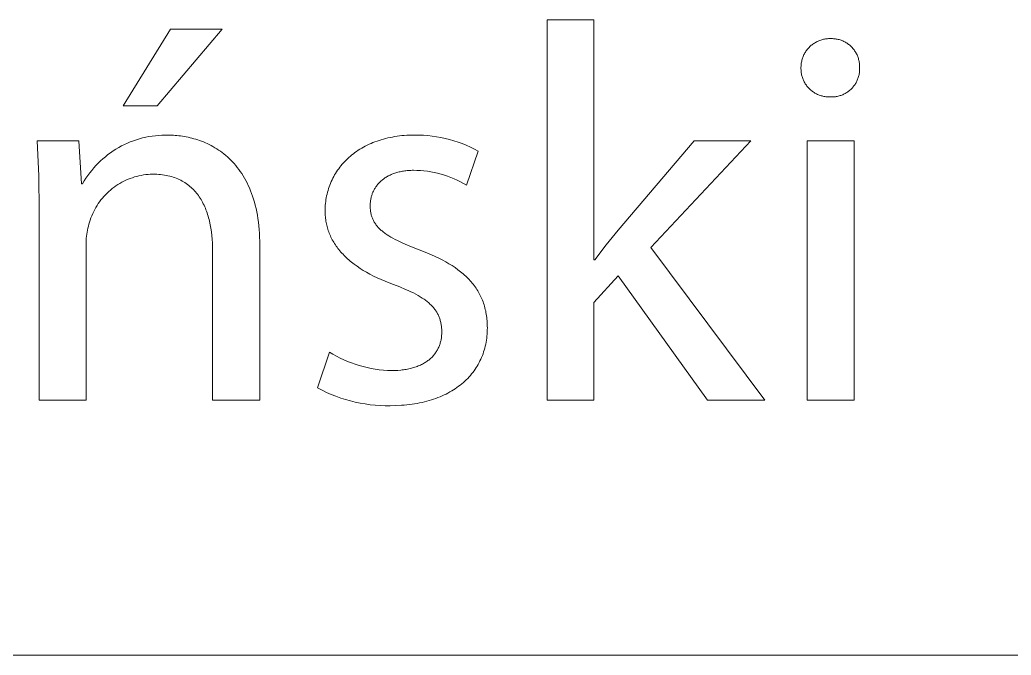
# Model space of a CAD drawing. Header units: millimetres. Extents: x 1348 to 6197, y -150 to 3238.
# Drawn here: x 5512.7 to 5602.6, y -149.9 to -92.3 of the extents above; entities that cross this region are included whole.
import ezdxf

# ---------------------------------------------------------------- set-up
doc = ezdxf.new("R2010")
doc.units = ezdxf.units.MM
doc.header["$MEASUREMENT"] = 0
doc.layers.add('Domyślny', color=7, linetype='Continuous', true_color=0x000000)

msp = doc.modelspace()

# ---------------------------------------------------------------- linework, layer by layer
at = {"layer": 'Domyślny', "color": 18, "lineweight": 15, "true_color": 0x000000}
for p, q in [((5560.51, -126.768), (5560.51, -92.308)), ((5560.51, -92.308), (5564.74, -92.308)), ((5564.74, -92.308), (5564.74, -114.06)), ((5522.063, -100.093), (5526.342, -93.15)), ((5531.041, -93.15), (5525.131, -100.093)), ((5526.342, -93.15), (5531.041, -93.15)), ((5584.742, -94.408), (5584.819, -94.362)), ((5584.819, -94.362), (5584.898, -94.318)), ((5584.898, -94.318), (5584.978, -94.277)), ((5584.978, -94.277), (5585.059, -94.239)), ((5585.059, -94.239), (5585.142, -94.204)), ((5585.142, -94.204), (5585.226, -94.171)), ((5585.226, -94.171), (5585.311, -94.142)), ((5585.311, -94.142), (5585.397, -94.115)), ((5585.397, -94.115), (5585.484, -94.091)), ((5585.484, -94.091), (5585.571, -94.071)), ((5585.571, -94.071), (5585.659, -94.053)), ((5585.659, -94.053), (5585.748, -94.039)), ((5585.748, -94.039), (5585.837, -94.027)), ((5585.837, -94.027), (5585.927, -94.019)), ((5585.927, -94.019), (5586.016, -94.013)), ((5586.016, -94.013), (5586.106, -94.011)), ((5586.106, -94.011), (5586.196, -94.012)), ((5586.196, -94.012), (5586.284, -94.01)), ((5586.284, -94.01), (5586.372, -94.012)), ((5586.372, -94.012), (5586.459, -94.016)), ((5586.459, -94.016), (5586.547, -94.024)), ((5586.547, -94.024), (5586.634, -94.034)), ((5586.634, -94.034), (5586.72, -94.047)), ((5586.72, -94.047), (5586.806, -94.064)), ((5586.806, -94.064), (5586.892, -94.083)), ((5586.892, -94.083), (5586.977, -94.105)), ((5586.977, -94.105), (5587.061, -94.131)), ((5587.061, -94.131), (5587.144, -94.159)), ((5587.144, -94.159), (5587.226, -94.19)), ((5587.226, -94.19), (5587.307, -94.223)), ((5587.307, -94.223), (5587.387, -94.26)), ((5587.387, -94.26), (5587.465, -94.299)), ((5587.465, -94.299), (5587.542, -94.341)), ((5587.542, -94.341), (5587.618, -94.386)), ((5583.873, -95.302), (5583.92, -95.225)), ((5583.92, -95.225), (5583.97, -95.15)), ((5583.97, -95.15), (5584.022, -95.077)), ((5584.022, -95.077), (5584.076, -95.005)), ((5584.076, -95.005), (5584.133, -94.935)), ((5584.133, -94.935), (5584.192, -94.868)), ((5584.192, -94.868), (5584.254, -94.802)), ((5584.254, -94.802), (5584.318, -94.739)), ((5584.318, -94.739), (5584.383, -94.678)), ((5584.383, -94.678), (5584.451, -94.619)), ((5584.451, -94.619), (5584.521, -94.562)), ((5584.521, -94.562), (5584.593, -94.508)), ((5584.593, -94.508), (5584.667, -94.457)), ((5584.667, -94.457), (5584.742, -94.408)), ((5587.618, -94.386), (5587.692, -94.433)), ((5587.692, -94.433), (5587.764, -94.482)), ((5587.764, -94.482), (5587.834, -94.535)), ((5587.834, -94.535), (5587.903, -94.589)), ((5587.903, -94.589), (5587.97, -94.646)), ((5587.97, -94.646), (5588.035, -94.705)), ((5588.035, -94.705), (5588.097, -94.766)), ((5588.097, -94.766), (5588.158, -94.83)), ((5588.158, -94.83), (5588.216, -94.895)), ((5588.216, -94.895), (5588.272, -94.963)), ((5588.272, -94.963), (5588.326, -95.032)), ((5588.326, -95.032), (5588.377, -95.103)), ((5588.377, -95.103), (5588.426, -95.176)), ((5588.426, -95.176), (5588.472, -95.251)), ((5588.472, -95.251), (5588.516, -95.327)), ((5583.545, -96.228), (5583.56, -96.14)), ((5583.56, -96.14), (5583.578, -96.052)), ((5583.578, -96.052), (5583.599, -95.964)), ((5583.599, -95.964), (5583.623, -95.878)), ((5583.623, -95.878), (5583.651, -95.792)), ((5583.651, -95.792), (5583.681, -95.707)), ((5583.681, -95.707), (5583.714, -95.624)), ((5583.714, -95.624), (5583.749, -95.541)), ((5583.749, -95.541), (5583.788, -95.46)), ((5583.788, -95.46), (5583.829, -95.38)), ((5583.829, -95.38), (5583.873, -95.302)), ((5588.516, -95.327), (5588.557, -95.404)), ((5588.557, -95.404), (5588.595, -95.483)), ((5588.595, -95.483), (5588.631, -95.563)), ((5588.631, -95.563), (5588.663, -95.645)), ((5588.663, -95.645), (5588.693, -95.727)), ((5588.693, -95.727), (5588.72, -95.811)), ((5588.72, -95.811), (5588.744, -95.895)), ((5588.744, -95.895), (5588.766, -95.98)), ((5588.766, -95.98), (5588.784, -96.066)), ((5588.784, -96.066), (5588.799, -96.152)), ((5588.799, -96.152), (5588.812, -96.239)), ((5583.515, -96.587), (5583.518, -96.497)), ((5583.516, -96.676), (5583.515, -96.587)), ((5583.515, -96.764), (5583.516, -96.676)), ((5583.517, -96.852), (5583.515, -96.764)), ((5583.523, -96.939), (5583.517, -96.852)), ((5583.518, -96.497), (5583.524, -96.407)), ((5583.531, -97.027), (5583.523, -96.939)), ((5583.524, -96.407), (5583.533, -96.318)), ((5583.542, -97.114), (5583.531, -97.027)), ((5583.533, -96.318), (5583.545, -96.228)), ((5588.817, -97.023), (5588.806, -97.109)), ((5588.812, -96.239), (5588.821, -96.326)), ((5588.824, -96.936), (5588.817, -97.023)), ((5588.821, -96.326), (5588.827, -96.413)), ((5588.828, -96.85), (5588.824, -96.936)), ((5588.827, -96.413), (5588.831, -96.501)), ((5588.831, -96.589), (5588.828, -96.676)), ((5588.828, -96.676), (5588.83, -96.763)), ((5588.83, -96.763), (5588.828, -96.85)), ((5588.831, -96.501), (5588.831, -96.589)), ((5583.556, -97.2), (5583.542, -97.114)), ((5583.574, -97.286), (5583.556, -97.2)), ((5583.594, -97.371), (5583.574, -97.286)), ((5583.617, -97.456), (5583.594, -97.371)), ((5583.643, -97.54), (5583.617, -97.456)), ((5583.672, -97.623), (5583.643, -97.54)), ((5583.704, -97.704), (5583.672, -97.623)), ((5583.738, -97.785), (5583.704, -97.704)), ((5583.775, -97.864), (5583.738, -97.785)), ((5583.815, -97.942), (5583.775, -97.864)), ((5583.858, -98.019), (5583.815, -97.942)), ((5588.545, -97.931), (5588.504, -98.008)), ((5588.584, -97.854), (5588.545, -97.931)), ((5588.619, -97.775), (5588.584, -97.854)), ((5588.653, -97.695), (5588.619, -97.775)), ((5588.683, -97.613), (5588.653, -97.695)), ((5588.711, -97.531), (5588.683, -97.613)), ((5588.736, -97.448), (5588.711, -97.531)), ((5588.758, -97.364), (5588.736, -97.448)), ((5588.777, -97.28), (5588.758, -97.364)), ((5588.793, -97.195), (5588.777, -97.28)), ((5588.806, -97.109), (5588.793, -97.195)), ((5583.903, -98.094), (5583.858, -98.019)), ((5583.951, -98.168), (5583.903, -98.094)), ((5584.001, -98.24), (5583.951, -98.168)), ((5584.054, -98.31), (5584.001, -98.24)), ((5584.109, -98.378), (5584.054, -98.31)), ((5584.166, -98.444), (5584.109, -98.378)), ((5584.226, -98.509), (5584.166, -98.444)), ((5584.288, -98.571), (5584.226, -98.509)), ((5584.352, -98.631), (5584.288, -98.571)), ((5584.418, -98.689), (5584.352, -98.631)), ((5584.486, -98.744), (5584.418, -98.689)), ((5584.555, -98.797), (5584.486, -98.744)), ((5584.627, -98.848), (5584.555, -98.797)), ((5584.7, -98.896), (5584.627, -98.848)), ((5587.754, -98.837), (5587.682, -98.885)), ((5587.824, -98.786), (5587.754, -98.837)), ((5587.892, -98.732), (5587.824, -98.786)), ((5587.959, -98.676), (5587.892, -98.732)), ((5588.023, -98.618), (5587.959, -98.676)), ((5588.085, -98.558), (5588.023, -98.618)), ((5588.146, -98.496), (5588.085, -98.558)), ((5588.204, -98.432), (5588.146, -98.496)), ((5588.26, -98.365), (5588.204, -98.432)), ((5588.313, -98.297), (5588.26, -98.365)), ((5588.365, -98.227), (5588.313, -98.297)), ((5588.414, -98.156), (5588.365, -98.227)), ((5588.46, -98.082), (5588.414, -98.156)), ((5588.504, -98.008), (5588.46, -98.082)), ((5584.775, -98.942), (5584.7, -98.896)), ((5584.851, -98.985), (5584.775, -98.942)), ((5584.929, -99.025), (5584.851, -98.985)), ((5585.008, -99.063), (5584.929, -99.025)), ((5585.089, -99.098), (5585.008, -99.063)), ((5585.17, -99.13), (5585.089, -99.098)), ((5585.253, -99.16), (5585.17, -99.13)), ((5585.337, -99.186), (5585.253, -99.16)), ((5585.421, -99.21), (5585.337, -99.186)), ((5585.506, -99.231), (5585.421, -99.21)), ((5585.592, -99.248), (5585.506, -99.231)), ((5585.678, -99.263), (5585.592, -99.248)), ((5585.765, -99.275), (5585.678, -99.263)), ((5585.853, -99.284), (5585.765, -99.275)), ((5585.94, -99.29), (5585.853, -99.284)), ((5586.028, -99.293), (5585.94, -99.29)), ((5586.115, -99.292), (5586.028, -99.293)), ((5586.202, -99.297), (5586.115, -99.292)), ((5586.289, -99.299), (5586.202, -99.297)), ((5586.375, -99.297), (5586.289, -99.299)), ((5586.462, -99.293), (5586.375, -99.297)), ((5586.548, -99.286), (5586.462, -99.293)), ((5586.635, -99.276), (5586.548, -99.286)), ((5586.72, -99.263), (5586.635, -99.276)), ((5586.805, -99.247), (5586.72, -99.263)), ((5586.89, -99.228), (5586.805, -99.247)), ((5586.974, -99.206), (5586.89, -99.228)), ((5587.057, -99.181), (5586.974, -99.206)), ((5587.139, -99.154), (5587.057, -99.181)), ((5587.221, -99.124), (5587.139, -99.154)), ((5587.301, -99.091), (5587.221, -99.124)), ((5587.38, -99.055), (5587.301, -99.091)), ((5587.457, -99.016), (5587.38, -99.055)), ((5587.534, -98.975), (5587.457, -99.016)), ((5587.609, -98.932), (5587.534, -98.975)), ((5587.682, -98.885), (5587.609, -98.932)), ((5525.131, -100.093), (5522.063, -100.093)), ((5514.414, -106.454), (5514.263, -103.275)), ((5514.263, -103.275), (5518.042, -103.275)), ((5518.042, -103.275), (5518.284, -107.166)), ((5522.708, -103.374), (5522.982, -103.27)), ((5522.982, -103.27), (5523.259, -103.175)), ((5523.259, -103.175), (5523.54, -103.089)), ((5523.54, -103.089), (5523.823, -103.013)), ((5523.823, -103.013), (5524.109, -102.947)), ((5524.109, -102.947), (5524.397, -102.89)), ((5524.397, -102.89), (5524.686, -102.843)), ((5524.686, -102.843), (5524.977, -102.807)), ((5524.977, -102.807), (5525.269, -102.779)), ((5525.269, -102.779), (5525.562, -102.762)), ((5525.562, -102.762), (5525.855, -102.755)), ((5525.855, -102.755), (5526.148, -102.758)), ((5526.148, -102.758), (5526.302, -102.759)), ((5526.302, -102.759), (5526.458, -102.764)), ((5526.458, -102.764), (5526.616, -102.771)), ((5526.616, -102.771), (5526.776, -102.782)), ((5526.776, -102.782), (5526.939, -102.795)), ((5526.939, -102.795), (5527.103, -102.812)), ((5527.103, -102.812), (5527.269, -102.833)), ((5527.269, -102.833), (5527.437, -102.857)), ((5527.437, -102.857), (5527.606, -102.884)), ((5527.606, -102.884), (5527.776, -102.916)), ((5527.776, -102.916), (5527.947, -102.951)), ((5527.947, -102.951), (5528.119, -102.99)), ((5528.119, -102.99), (5528.292, -103.033)), ((5528.292, -103.033), (5528.466, -103.08)), ((5528.466, -103.08), (5528.64, -103.131)), ((5528.64, -103.131), (5528.814, -103.186)), ((5528.814, -103.186), (5528.989, -103.246)), ((5528.989, -103.246), (5529.163, -103.311)), ((5529.163, -103.311), (5529.338, -103.38)), ((5544.708, -103.435), (5544.89, -103.363)), ((5544.89, -103.363), (5545.076, -103.296)), ((5545.076, -103.296), (5545.264, -103.232)), ((5545.264, -103.232), (5545.456, -103.171)), ((5545.456, -103.171), (5545.651, -103.115)), ((5545.651, -103.115), (5545.849, -103.062)), ((5545.849, -103.062), (5546.051, -103.013)), ((5546.051, -103.013), (5546.256, -102.969)), ((5546.256, -102.969), (5546.464, -102.928)), ((5546.464, -102.928), (5546.675, -102.891)), ((5546.675, -102.891), (5546.889, -102.858)), ((5546.889, -102.858), (5547.107, -102.83)), ((5547.107, -102.83), (5547.327, -102.806)), ((5547.327, -102.806), (5547.55, -102.786)), ((5547.55, -102.786), (5547.777, -102.77)), ((5547.777, -102.77), (5548.006, -102.759)), ((5548.006, -102.759), (5548.239, -102.752)), ((5548.239, -102.752), (5548.474, -102.75)), ((5548.474, -102.75), (5548.876, -102.753)), ((5548.876, -102.753), (5549.277, -102.77)), ((5549.277, -102.77), (5549.678, -102.801)), ((5549.678, -102.801), (5550.077, -102.845)), ((5550.077, -102.845), (5550.475, -102.903)), ((5550.475, -102.903), (5550.87, -102.974)), ((5550.87, -102.974), (5551.263, -103.059)), ((5551.263, -103.059), (5551.652, -103.157)), ((5551.652, -103.157), (5552.038, -103.268)), ((5552.038, -103.268), (5552.421, -103.392)), ((5566.936, -111.379), (5573.816, -103.273)), ((5578.967, -103.273), (5569.892, -112.946)), ((5573.816, -103.273), (5578.967, -103.273)), ((5584.065, -103.281), (5588.344, -103.281)), ((5584.065, -126.776), (5584.065, -103.281)), ((5588.344, -103.281), (5588.344, -126.776)), ((5520.91, -104.354), (5521.152, -104.189)), ((5521.152, -104.189), (5521.399, -104.031)), ((5521.399, -104.031), (5521.652, -103.882)), ((5521.652, -103.882), (5521.909, -103.742)), ((5521.909, -103.742), (5522.171, -103.61)), ((5522.171, -103.61), (5522.438, -103.487)), ((5522.438, -103.487), (5522.708, -103.374)), ((5529.338, -103.38), (5529.512, -103.453)), ((5529.512, -103.453), (5529.685, -103.531)), ((5529.685, -103.531), (5529.858, -103.615)), ((5529.858, -103.615), (5530.03, -103.703)), ((5530.03, -103.703), (5530.201, -103.796)), ((5530.201, -103.796), (5530.371, -103.894)), ((5530.371, -103.894), (5530.539, -103.998)), ((5530.539, -103.998), (5530.706, -104.106)), ((5530.706, -104.106), (5530.872, -104.221)), ((5530.872, -104.221), (5531.036, -104.341)), ((5543.078, -104.334), (5543.225, -104.229)), ((5543.225, -104.229), (5543.376, -104.128)), ((5543.376, -104.128), (5543.531, -104.03)), ((5543.531, -104.03), (5543.688, -103.935)), ((5543.688, -103.935), (5543.85, -103.843)), ((5543.85, -103.843), (5544.015, -103.755)), ((5544.015, -103.755), (5544.183, -103.67)), ((5544.183, -103.67), (5544.355, -103.588)), ((5544.355, -103.588), (5544.53, -103.51)), ((5544.53, -103.51), (5544.708, -103.435)), ((5552.421, -103.392), (5552.798, -103.529)), ((5552.798, -103.529), (5553.171, -103.679)), ((5553.171, -103.679), (5553.538, -103.841)), ((5554.255, -104.203), (5553.19, -107.303)), ((5553.538, -103.841), (5553.9, -104.016)), ((5553.9, -104.016), (5554.255, -104.203)), ((5519.792, -105.301), (5520.003, -105.097)), ((5520.003, -105.097), (5520.22, -104.9)), ((5520.22, -104.9), (5520.444, -104.71)), ((5520.444, -104.71), (5520.674, -104.528)), ((5520.674, -104.528), (5520.91, -104.354)), ((5531.036, -104.341), (5531.198, -104.466)), ((5531.198, -104.466), (5531.358, -104.597)), ((5531.358, -104.597), (5531.515, -104.734)), ((5531.515, -104.734), (5531.671, -104.877)), ((5531.671, -104.877), (5531.823, -105.026)), ((5531.823, -105.026), (5531.973, -105.18)), ((5542.033, -105.271), (5542.15, -105.145)), ((5542.15, -105.145), (5542.272, -105.02)), ((5542.272, -105.02), (5542.397, -104.899)), ((5542.397, -104.899), (5542.526, -104.78)), ((5542.526, -104.78), (5542.659, -104.664)), ((5542.659, -104.664), (5542.795, -104.551)), ((5542.795, -104.551), (5542.935, -104.441)), ((5542.935, -104.441), (5543.078, -104.334)), ((5519.023, -106.186), (5519.204, -105.955)), ((5519.204, -105.955), (5519.393, -105.73)), ((5519.393, -105.73), (5519.589, -105.512)), ((5519.589, -105.512), (5519.792, -105.301)), ((5531.973, -105.18), (5532.121, -105.342)), ((5532.121, -105.342), (5532.265, -105.509)), ((5532.265, -105.509), (5532.406, -105.683)), ((5532.406, -105.683), (5532.544, -105.863)), ((5532.544, -105.863), (5532.678, -106.05)), ((5532.678, -106.05), (5532.809, -106.243)), ((5541.407, -106.083), (5541.502, -105.942)), ((5541.502, -105.942), (5541.6, -105.803)), ((5541.6, -105.803), (5541.703, -105.666)), ((5541.703, -105.666), (5541.809, -105.532)), ((5541.809, -105.532), (5541.919, -105.4)), ((5541.919, -105.4), (5542.033, -105.271)), ((5547.274, -106.049), (5547.173, -106.07)), ((5547.377, -106.03), (5547.274, -106.049)), ((5547.481, -106.013), (5547.377, -106.03)), ((5547.587, -105.998), (5547.481, -106.013)), ((5547.695, -105.984), (5547.587, -105.998)), ((5547.804, -105.973), (5547.695, -105.984)), ((5547.916, -105.964), (5547.804, -105.973)), ((5548.029, -105.956), (5547.916, -105.964)), ((5548.143, -105.951), (5548.029, -105.956)), ((5548.26, -105.948), (5548.143, -105.951)), ((5548.378, -105.947), (5548.26, -105.948)), ((5548.694, -105.952), (5548.378, -105.947)), ((5549.01, -105.968), (5548.694, -105.952)), ((5549.325, -105.995), (5549.01, -105.968)), ((5549.639, -106.033), (5549.325, -105.995)), ((5549.952, -106.082), (5549.639, -106.033)), ((5514.457, -109.637), (5514.414, -106.454)), ((5518.381, -107.166), (5518.529, -106.913)), ((5518.529, -106.913), (5518.686, -106.665)), ((5518.686, -106.665), (5518.85, -106.422)), ((5518.85, -106.422), (5519.023, -106.186)), ((5522.123, -106.933), (5521.939, -107.029)), ((5522.311, -106.843), (5522.123, -106.933)), ((5522.502, -106.76), (5522.311, -106.843)), ((5522.695, -106.684), (5522.502, -106.76)), ((5522.891, -106.614), (5522.695, -106.684)), ((5523.089, -106.55), (5522.891, -106.614)), ((5523.289, -106.494), (5523.089, -106.55)), ((5523.491, -106.444), (5523.289, -106.494)), ((5523.694, -106.402), (5523.491, -106.444)), ((5523.899, -106.366), (5523.694, -106.402)), ((5524.105, -106.337), (5523.899, -106.366)), ((5524.312, -106.316), (5524.105, -106.337)), ((5524.519, -106.302), (5524.312, -106.316)), ((5524.727, -106.294), (5524.519, -106.302)), ((5524.914, -106.297), (5524.727, -106.294)), ((5525.098, -106.303), (5524.914, -106.297)), ((5525.278, -106.315), (5525.098, -106.303)), ((5525.454, -106.331), (5525.278, -106.315)), ((5525.626, -106.351), (5525.454, -106.331)), ((5525.794, -106.376), (5525.626, -106.351)), ((5525.959, -106.404), (5525.794, -106.376)), ((5526.12, -106.438), (5525.959, -106.404)), ((5526.278, -106.475), (5526.12, -106.438)), ((5526.431, -106.516), (5526.278, -106.475)), ((5526.582, -106.562), (5526.431, -106.516)), ((5526.728, -106.611), (5526.582, -106.562)), ((5526.872, -106.665), (5526.728, -106.611)), ((5527.011, -106.722), (5526.872, -106.665)), ((5527.148, -106.783), (5527.011, -106.722)), ((5527.281, -106.848), (5527.148, -106.783)), ((5527.41, -106.916), (5527.281, -106.848)), ((5527.536, -106.989), (5527.41, -106.916)), ((5532.809, -106.243), (5532.935, -106.443)), ((5532.935, -106.443), (5533.058, -106.65)), ((5533.058, -106.65), (5533.177, -106.865)), ((5533.177, -106.865), (5533.291, -107.086)), ((5540.924, -106.973), (5540.994, -106.82)), ((5540.994, -106.82), (5541.069, -106.668)), ((5541.069, -106.668), (5541.148, -106.519)), ((5541.148, -106.519), (5541.23, -106.371)), ((5541.23, -106.371), (5541.317, -106.226)), ((5541.317, -106.226), (5541.407, -106.083)), ((5545.404, -106.949), (5545.344, -107.006)), ((5545.465, -106.894), (5545.404, -106.949)), ((5545.528, -106.84), (5545.465, -106.894)), ((5545.593, -106.787), (5545.528, -106.84)), ((5545.66, -106.736), (5545.593, -106.787)), ((5545.729, -106.686), (5545.66, -106.736)), ((5545.799, -106.637), (5545.729, -106.686)), ((5545.872, -106.59), (5545.799, -106.637)), ((5545.946, -106.544), (5545.872, -106.59)), ((5546.022, -106.5), (5545.946, -106.544)), ((5546.1, -106.457), (5546.022, -106.5)), ((5546.179, -106.416), (5546.1, -106.457)), ((5546.261, -106.376), (5546.179, -106.416)), ((5546.344, -106.338), (5546.261, -106.376)), ((5546.429, -106.301), (5546.344, -106.338)), ((5546.516, -106.266), (5546.429, -106.301)), ((5546.605, -106.233), (5546.516, -106.266)), ((5546.695, -106.202), (5546.605, -106.233)), ((5546.787, -106.172), (5546.695, -106.202)), ((5546.881, -106.144), (5546.787, -106.172)), ((5546.977, -106.117), (5546.881, -106.144)), ((5547.074, -106.093), (5546.977, -106.117)), ((5547.173, -106.07), (5547.074, -106.093)), ((5550.263, -106.141), (5549.952, -106.082)), ((5550.572, -106.211), (5550.263, -106.141)), ((5550.878, -106.292), (5550.572, -106.211)), ((5551.181, -106.383), (5550.878, -106.292)), ((5551.48, -106.484), (5551.181, -106.383)), ((5551.776, -106.596), (5551.48, -106.484)), ((5552.069, -106.718), (5551.776, -106.596)), ((5552.356, -106.85), (5552.069, -106.718)), ((5552.639, -106.991), (5552.356, -106.85)), ((5518.284, -107.166), (5518.381, -107.166)), ((5520.911, -107.733), (5520.755, -107.87)), ((5521.072, -107.601), (5520.911, -107.733)), ((5521.238, -107.475), (5521.072, -107.601)), ((5521.407, -107.355), (5521.238, -107.475)), ((5521.581, -107.24), (5521.407, -107.355)), ((5521.758, -107.132), (5521.581, -107.24)), ((5521.939, -107.029), (5521.758, -107.132)), ((5527.659, -107.064), (5527.536, -106.989)), ((5527.778, -107.144), (5527.659, -107.064)), ((5527.894, -107.226), (5527.778, -107.144)), ((5528.007, -107.313), (5527.894, -107.226)), ((5528.117, -107.402), (5528.007, -107.313)), ((5528.223, -107.495), (5528.117, -107.402)), ((5528.326, -107.591), (5528.223, -107.495)), ((5528.426, -107.69), (5528.326, -107.591)), ((5528.523, -107.793), (5528.426, -107.69)), ((5528.617, -107.898), (5528.523, -107.793)), ((5533.291, -107.086), (5533.402, -107.314)), ((5533.402, -107.314), (5533.507, -107.549)), ((5533.507, -107.549), (5533.608, -107.792)), ((5533.608, -107.792), (5533.704, -108.042)), ((5540.588, -107.932), (5540.633, -107.768)), ((5540.633, -107.768), (5540.683, -107.605)), ((5540.683, -107.605), (5540.737, -107.445)), ((5540.737, -107.445), (5540.795, -107.286)), ((5540.795, -107.286), (5540.858, -107.129)), ((5540.858, -107.129), (5540.924, -106.973)), ((5544.743, -107.844), (5544.71, -107.916)), ((5544.778, -107.774), (5544.743, -107.844)), ((5544.814, -107.704), (5544.778, -107.774)), ((5544.853, -107.635), (5544.814, -107.704)), ((5544.894, -107.567), (5544.853, -107.635)), ((5544.936, -107.501), (5544.894, -107.567)), ((5544.98, -107.435), (5544.936, -107.501)), ((5545.027, -107.37), (5544.98, -107.435)), ((5545.075, -107.307), (5545.027, -107.37)), ((5545.125, -107.244), (5545.075, -107.307)), ((5545.177, -107.183), (5545.125, -107.244)), ((5545.231, -107.122), (5545.177, -107.183)), ((5545.286, -107.063), (5545.231, -107.122)), ((5545.344, -107.006), (5545.286, -107.063)), ((5552.917, -107.143), (5552.639, -106.991)), ((5553.19, -107.303), (5552.917, -107.143)), ((5520.049, -108.631), (5519.924, -108.797)), ((5520.179, -108.469), (5520.049, -108.631)), ((5520.316, -108.312), (5520.179, -108.469)), ((5520.457, -108.16), (5520.316, -108.312)), ((5520.604, -108.012), (5520.457, -108.16)), ((5520.755, -107.87), (5520.604, -108.012)), ((5528.708, -108.006), (5528.617, -107.898)), ((5528.796, -108.118), (5528.708, -108.006)), ((5528.88, -108.232), (5528.796, -108.118)), ((5528.962, -108.349), (5528.88, -108.232)), ((5529.041, -108.469), (5528.962, -108.349)), ((5529.117, -108.591), (5529.041, -108.469)), ((5529.19, -108.717), (5529.117, -108.591)), ((5529.26, -108.844), (5529.19, -108.717)), ((5533.704, -108.042), (5533.795, -108.3)), ((5533.795, -108.3), (5533.88, -108.566)), ((5533.88, -108.566), (5533.96, -108.839)), ((5540.424, -108.773), (5540.448, -108.602)), ((5540.448, -108.602), (5540.476, -108.432)), ((5540.476, -108.432), (5540.509, -108.264)), ((5540.509, -108.264), (5540.546, -108.097)), ((5540.546, -108.097), (5540.588, -107.932)), ((5544.479, -108.754), (5544.47, -108.834)), ((5544.49, -108.674), (5544.479, -108.754)), ((5544.503, -108.595), (5544.49, -108.674)), ((5544.518, -108.517), (5544.503, -108.595)), ((5544.535, -108.439), (5544.518, -108.517)), ((5544.554, -108.362), (5544.535, -108.439)), ((5544.575, -108.286), (5544.554, -108.362)), ((5544.598, -108.21), (5544.575, -108.286)), ((5544.623, -108.135), (5544.598, -108.21)), ((5544.65, -108.061), (5544.623, -108.135)), ((5544.679, -107.988), (5544.65, -108.061)), ((5544.71, -107.916), (5544.679, -107.988)), ((5514.457, -126.77), (5514.457, -109.637)), ((5519.482, -109.502), (5519.388, -109.687)), ((5519.584, -109.32), (5519.482, -109.502)), ((5519.691, -109.142), (5519.584, -109.32)), ((5519.804, -108.967), (5519.691, -109.142)), ((5519.924, -108.797), (5519.804, -108.967)), ((5529.327, -108.975), (5529.26, -108.844)), ((5529.391, -109.108), (5529.327, -108.975)), ((5529.453, -109.243), (5529.391, -109.108)), ((5529.512, -109.38), (5529.453, -109.243)), ((5529.568, -109.52), (5529.512, -109.38)), ((5529.621, -109.662), (5529.568, -109.52)), ((5533.96, -108.839), (5534.035, -109.12)), ((5534.035, -109.12), (5534.104, -109.409)), ((5534.104, -109.409), (5534.168, -109.705)), ((5540.368, -109.645), (5540.37, -109.468)), ((5540.37, -109.776), (5540.368, -109.645)), ((5540.37, -109.468), (5540.377, -109.293)), ((5540.377, -109.293), (5540.388, -109.118)), ((5540.388, -109.118), (5540.404, -108.945)), ((5540.404, -108.945), (5540.424, -108.773)), ((5544.455, -109.078), (5544.454, -109.16)), ((5544.454, -109.16), (5544.455, -109.251)), ((5544.458, -108.996), (5544.455, -109.078)), ((5544.455, -109.251), (5544.458, -109.339)), ((5544.463, -108.915), (5544.458, -108.996)), ((5544.458, -109.339), (5544.463, -109.426)), ((5544.47, -108.834), (5544.463, -108.915)), ((5544.463, -109.426), (5544.47, -109.512)), ((5544.47, -109.512), (5544.479, -109.596)), ((5544.479, -109.596), (5544.49, -109.679)), ((5519.073, -110.456), (5519.011, -110.654)), ((5519.142, -110.259), (5519.073, -110.456)), ((5519.217, -110.066), (5519.142, -110.259)), ((5519.299, -109.875), (5519.217, -110.066)), ((5519.388, -109.687), (5519.299, -109.875)), ((5529.672, -109.807), (5529.621, -109.662)), ((5529.72, -109.953), (5529.672, -109.807)), ((5529.765, -110.102), (5529.72, -109.953)), ((5529.808, -110.252), (5529.765, -110.102)), ((5529.849, -110.404), (5529.808, -110.252)), ((5529.886, -110.559), (5529.849, -110.404)), ((5534.168, -109.705), (5534.225, -110.01)), ((5534.225, -110.01), (5534.276, -110.324)), ((5534.276, -110.324), (5534.321, -110.645)), ((5540.374, -109.907), (5540.37, -109.776)), ((5540.381, -110.037), (5540.374, -109.907)), ((5540.392, -110.166), (5540.381, -110.037)), ((5540.405, -110.294), (5540.392, -110.166)), ((5540.421, -110.422), (5540.405, -110.294)), ((5540.44, -110.549), (5540.421, -110.422)), ((5540.462, -110.675), (5540.44, -110.549)), ((5544.49, -109.679), (5544.504, -109.76)), ((5544.504, -109.76), (5544.519, -109.841)), ((5544.519, -109.841), (5544.537, -109.919)), ((5544.537, -109.919), (5544.556, -109.997)), ((5544.556, -109.997), (5544.578, -110.073)), ((5544.578, -110.073), (5544.602, -110.148)), ((5544.602, -110.148), (5544.628, -110.222)), ((5544.628, -110.222), (5544.656, -110.295)), ((5544.656, -110.295), (5544.686, -110.367)), ((5544.686, -110.367), (5544.719, -110.438)), ((5544.719, -110.438), (5544.753, -110.507)), ((5544.753, -110.507), (5544.79, -110.576)), ((5518.817, -111.368), (5518.783, -111.55)), ((5518.857, -111.188), (5518.817, -111.368)), ((5518.902, -111.008), (5518.857, -111.188)), ((5518.954, -110.83), (5518.902, -111.008)), ((5519.011, -110.654), (5518.954, -110.83)), ((5529.955, -110.873), (5529.886, -110.559)), ((5530.013, -111.194), (5529.955, -110.873)), ((5530.061, -111.521), (5530.013, -111.194)), ((5534.321, -110.645), (5534.359, -110.975)), ((5534.359, -110.975), (5534.391, -111.313)), ((5534.391, -111.313), (5534.416, -111.66)), ((5540.487, -110.801), (5540.462, -110.675)), ((5540.516, -110.925), (5540.487, -110.801)), ((5540.547, -111.049), (5540.516, -110.925)), ((5540.581, -111.172), (5540.547, -111.049)), ((5540.618, -111.294), (5540.581, -111.172)), ((5540.658, -111.416), (5540.618, -111.294)), ((5540.701, -111.537), (5540.658, -111.416)), ((5544.79, -110.576), (5544.828, -110.643)), ((5544.828, -110.643), (5544.869, -110.71)), ((5544.869, -110.71), (5544.912, -110.776)), ((5544.912, -110.776), (5544.958, -110.84)), ((5544.958, -110.84), (5545.005, -110.904)), ((5545.005, -110.904), (5545.055, -110.967)), ((5545.055, -110.967), (5545.107, -111.03)), ((5545.107, -111.03), (5545.161, -111.091)), ((5545.161, -111.091), (5545.217, -111.152)), ((5545.217, -111.152), (5545.275, -111.212)), ((5545.275, -111.212), (5545.336, -111.271)), ((5545.336, -111.271), (5545.399, -111.33)), ((5545.399, -111.33), (5545.464, -111.388)), ((5545.464, -111.388), (5545.531, -111.445)), ((5545.531, -111.445), (5545.601, -111.502)), ((5565.863, -112.701), (5566.936, -111.379)), ((5518.707, -112.286), (5518.702, -112.471)), ((5518.717, -112.102), (5518.707, -112.286)), ((5518.733, -111.917), (5518.717, -112.102)), ((5518.755, -111.733), (5518.733, -111.917)), ((5518.783, -111.55), (5518.755, -111.733)), ((5530.101, -111.855), (5530.061, -111.521)), ((5530.131, -112.193), (5530.101, -111.855)), ((5530.152, -112.537), (5530.131, -112.193)), ((5534.416, -111.66), (5534.434, -112.016)), ((5534.434, -112.016), (5534.445, -112.38)), ((5540.747, -111.656), (5540.701, -111.537)), ((5540.796, -111.775), (5540.747, -111.656)), ((5540.848, -111.894), (5540.796, -111.775)), ((5540.903, -112.011), (5540.848, -111.894)), ((5540.961, -112.127), (5540.903, -112.011)), ((5541.022, -112.243), (5540.961, -112.127)), ((5541.086, -112.358), (5541.022, -112.243)), ((5545.601, -111.502), (5545.673, -111.559)), ((5545.673, -111.559), (5545.747, -111.614)), ((5545.747, -111.614), (5545.824, -111.67)), ((5545.824, -111.67), (5545.983, -111.779)), ((5545.983, -111.779), (5546.152, -111.887)), ((5546.152, -111.887), (5546.33, -111.994)), ((5546.33, -111.994), (5546.517, -112.099)), ((5546.517, -112.099), (5546.714, -112.204)), ((5546.714, -112.204), (5546.92, -112.308)), ((5546.92, -112.308), (5547.36, -112.515)), ((5518.702, -112.471), (5518.704, -112.657)), ((5518.704, -112.657), (5518.704, -126.77)), ((5530.165, -112.885), (5530.152, -112.537)), ((5530.169, -113.238), (5530.165, -112.885)), ((5530.169, -126.77), (5530.169, -113.238)), ((5534.445, -112.38), (5534.448, -112.753)), ((5534.448, -112.753), (5534.448, -126.77)), ((5541.153, -112.471), (5541.086, -112.358)), ((5541.223, -112.584), (5541.153, -112.471)), ((5541.296, -112.697), (5541.223, -112.584)), ((5541.373, -112.808), (5541.296, -112.697)), ((5541.452, -112.918), (5541.373, -112.808)), ((5541.534, -113.028), (5541.452, -112.918)), ((5541.62, -113.136), (5541.534, -113.028)), ((5541.708, -113.244), (5541.62, -113.136)), ((5541.8, -113.35), (5541.708, -113.244)), ((5547.36, -112.515), (5547.838, -112.723)), ((5547.838, -112.723), (5548.355, -112.934)), ((5548.355, -112.934), (5548.91, -113.149)), ((5548.91, -113.149), (5549.288, -113.294)), ((5564.837, -114.06), (5565.863, -112.701)), ((5569.892, -112.946), (5580.226, -126.768)), ((5541.894, -113.456), (5541.8, -113.35)), ((5541.992, -113.561), (5541.894, -113.456)), ((5542.093, -113.664), (5541.992, -113.561)), ((5542.196, -113.767), (5542.093, -113.664)), ((5542.303, -113.869), (5542.196, -113.767)), ((5542.413, -113.97), (5542.303, -113.869)), ((5542.526, -114.07), (5542.413, -113.97)), ((5542.643, -114.169), (5542.526, -114.07)), ((5549.288, -113.294), (5549.653, -113.443)), ((5549.653, -113.443), (5550.007, -113.595)), ((5550.007, -113.595), (5550.348, -113.75)), ((5550.348, -113.75), (5550.679, -113.909)), ((5550.679, -113.909), (5550.997, -114.073)), ((5550.997, -114.073), (5551.303, -114.24)), ((5564.74, -114.06), (5564.837, -114.06)), ((5542.762, -114.267), (5542.643, -114.169)), ((5543.01, -114.459), (5542.762, -114.267)), ((5543.27, -114.648), (5543.01, -114.459)), ((5543.543, -114.833), (5543.27, -114.648)), ((5543.829, -115.013), (5543.543, -114.833)), ((5544.127, -115.189), (5543.829, -115.013)), ((5551.303, -114.24), (5551.598, -114.411)), ((5551.598, -114.411), (5551.881, -114.587)), ((5551.881, -114.587), (5552.151, -114.767)), ((5552.151, -114.767), (5552.41, -114.952)), ((5552.41, -114.952), (5552.535, -115.046)), ((5552.535, -115.046), (5552.658, -115.141)), ((5544.438, -115.361), (5544.127, -115.189)), ((5544.761, -115.528), (5544.438, -115.361)), ((5545.097, -115.691), (5544.761, -115.528)), ((5545.446, -115.85), (5545.097, -115.691)), ((5545.807, -116.004), (5545.446, -115.85)), ((5552.658, -115.141), (5552.777, -115.238)), ((5552.777, -115.238), (5552.893, -115.336)), ((5552.893, -115.336), (5553.006, -115.436)), ((5553.006, -115.436), (5553.116, -115.536)), ((5553.116, -115.536), (5553.223, -115.638)), ((5553.223, -115.638), (5553.327, -115.742)), ((5553.327, -115.742), (5553.429, -115.847)), ((5553.429, -115.847), (5553.527, -115.953)), ((5566.936, -115.513), (5564.74, -117.935)), ((5575.043, -126.768), (5566.936, -115.513)), ((5546.182, -116.153), (5545.807, -116.004)), ((5546.569, -116.298), (5546.182, -116.153)), ((5547.14, -116.516), (5546.569, -116.298)), ((5547.666, -116.734), (5547.14, -116.516)), ((5547.912, -116.843), (5547.666, -116.734)), ((5548.148, -116.953), (5547.912, -116.843)), ((5553.527, -115.953), (5553.622, -116.06)), ((5553.622, -116.06), (5553.714, -116.169)), ((5553.714, -116.169), (5553.803, -116.28)), ((5553.803, -116.28), (5553.89, -116.392)), ((5553.89, -116.392), (5553.973, -116.506)), ((5553.973, -116.506), (5554.053, -116.621)), ((5554.053, -116.621), (5554.13, -116.737)), ((5554.13, -116.737), (5554.204, -116.856)), ((5548.373, -117.064), (5548.148, -116.953)), ((5548.588, -117.176), (5548.373, -117.064)), ((5548.792, -117.289), (5548.588, -117.176)), ((5548.986, -117.404), (5548.792, -117.289)), ((5549.17, -117.52), (5548.986, -117.404)), ((5549.344, -117.637), (5549.17, -117.52)), ((5549.428, -117.697), (5549.344, -117.637)), ((5549.509, -117.757), (5549.428, -117.697)), ((5554.204, -116.856), (5554.276, -116.976)), ((5554.276, -116.976), (5554.344, -117.097)), ((5554.344, -117.097), (5554.409, -117.22)), ((5554.409, -117.22), (5554.471, -117.345)), ((5554.471, -117.345), (5554.53, -117.471)), ((5554.53, -117.471), (5554.586, -117.599)), ((5554.586, -117.599), (5554.64, -117.729)), ((5554.64, -117.729), (5554.69, -117.861)), ((5549.587, -117.817), (5549.509, -117.757)), ((5549.663, -117.879), (5549.587, -117.817)), ((5549.737, -117.94), (5549.663, -117.879)), ((5549.808, -118.002), (5549.737, -117.94)), ((5549.877, -118.065), (5549.808, -118.002)), ((5549.944, -118.129), (5549.877, -118.065)), ((5550.008, -118.193), (5549.944, -118.129)), ((5550.07, -118.258), (5550.008, -118.193)), ((5550.13, -118.323), (5550.07, -118.258)), ((5550.187, -118.389), (5550.13, -118.323)), ((5550.243, -118.456), (5550.187, -118.389)), ((5550.296, -118.524), (5550.243, -118.456)), ((5550.346, -118.592), (5550.296, -118.524)), ((5550.395, -118.662), (5550.346, -118.592)), ((5554.69, -117.861), (5554.737, -117.994)), ((5554.737, -117.994), (5554.781, -118.13)), ((5554.781, -118.13), (5554.822, -118.267)), ((5554.822, -118.267), (5554.86, -118.405)), ((5554.86, -118.405), (5554.895, -118.546)), ((5554.895, -118.546), (5554.927, -118.689)), ((5564.74, -117.935), (5564.74, -126.768)), ((5550.441, -118.732), (5550.395, -118.662)), ((5550.486, -118.803), (5550.441, -118.732)), ((5550.528, -118.875), (5550.486, -118.803)), ((5550.568, -118.947), (5550.528, -118.875)), ((5550.605, -119.021), (5550.568, -118.947)), ((5550.641, -119.096), (5550.605, -119.021)), ((5550.675, -119.171), (5550.641, -119.096)), ((5550.706, -119.248), (5550.675, -119.171)), ((5550.736, -119.325), (5550.706, -119.248)), ((5550.763, -119.404), (5550.736, -119.325)), ((5550.789, -119.484), (5550.763, -119.404)), ((5550.812, -119.564), (5550.789, -119.484)), ((5554.927, -118.689), (5554.956, -118.833)), ((5554.956, -118.833), (5554.981, -118.979)), ((5554.981, -118.979), (5555.004, -119.128)), ((5555.004, -119.128), (5555.024, -119.278)), ((5555.024, -119.278), (5555.041, -119.43)), ((5555.041, -119.43), (5555.055, -119.584)), ((5550.834, -119.646), (5550.812, -119.564)), ((5550.854, -119.729), (5550.834, -119.646)), ((5550.871, -119.813), (5550.854, -119.729)), ((5550.887, -119.898), (5550.871, -119.813)), ((5550.901, -119.985), (5550.887, -119.898)), ((5550.913, -120.073), (5550.901, -119.985)), ((5550.923, -120.162), (5550.913, -120.073)), ((5550.931, -120.252), (5550.923, -120.162)), ((5550.937, -120.343), (5550.931, -120.252)), ((5550.942, -120.436), (5550.937, -120.343)), ((5550.944, -120.53), (5550.942, -120.436)), ((5555.055, -119.584), (5555.065, -119.741)), ((5555.065, -119.741), (5555.073, -119.899)), ((5555.077, -120.414), (5555.07, -120.604)), ((5555.073, -119.899), (5555.077, -120.059)), ((5555.077, -120.059), (5555.079, -120.222)), ((5555.079, -120.222), (5555.077, -120.414)), ((5550.858, -121.411), (5550.877, -121.326)), ((5550.877, -121.326), (5550.893, -121.241)), ((5550.893, -121.241), (5550.907, -121.155)), ((5550.907, -121.155), (5550.918, -121.069)), ((5550.918, -121.069), (5550.928, -120.981)), ((5550.928, -120.981), (5550.935, -120.893)), ((5550.935, -120.893), (5550.941, -120.805)), ((5550.941, -120.805), (5550.944, -120.715)), ((5550.945, -120.626), (5550.944, -120.53)), ((5550.944, -120.715), (5550.945, -120.626)), ((5555.02, -121.165), (5554.995, -121.347)), ((5555.041, -120.98), (5555.02, -121.165)), ((5555.058, -120.793), (5555.041, -120.98)), ((5555.07, -120.604), (5555.058, -120.793)), ((5550.513, -122.282), (5550.556, -122.208)), ((5550.556, -122.208), (5550.596, -122.133)), ((5550.596, -122.133), (5550.634, -122.056)), ((5550.634, -122.056), (5550.67, -121.979)), ((5550.67, -121.979), (5550.703, -121.9)), ((5550.703, -121.9), (5550.734, -121.821)), ((5550.734, -121.821), (5550.764, -121.741)), ((5550.764, -121.741), (5550.791, -121.66)), ((5550.791, -121.66), (5550.815, -121.577)), ((5550.815, -121.577), (5550.838, -121.495)), ((5550.838, -121.495), (5550.858, -121.411)), ((5554.797, -122.232), (5554.744, -122.402)), ((5554.846, -122.059), (5554.797, -122.232)), ((5554.89, -121.884), (5554.846, -122.059)), ((5554.929, -121.707), (5554.89, -121.884)), ((5554.964, -121.528), (5554.929, -121.707)), ((5554.995, -121.347), (5554.964, -121.528)), ((5539.69, -125.664), (5540.756, -122.418)), ((5540.756, -122.418), (5541.075, -122.608)), ((5541.075, -122.608), (5541.401, -122.788)), ((5541.401, -122.788), (5541.732, -122.957)), ((5541.732, -122.957), (5542.068, -123.115)), ((5542.068, -123.115), (5542.41, -123.262)), ((5549.759, -123.14), (5549.831, -123.082)), ((5549.831, -123.082), (5549.9, -123.023)), ((5549.9, -123.023), (5549.967, -122.962)), ((5549.967, -122.962), (5550.032, -122.899)), ((5550.032, -122.899), (5550.094, -122.836)), ((5550.094, -122.836), (5550.155, -122.771)), ((5550.155, -122.771), (5550.213, -122.705)), ((5550.213, -122.705), (5550.268, -122.637)), ((5550.268, -122.637), (5550.322, -122.569)), ((5550.322, -122.569), (5550.373, -122.499)), ((5550.373, -122.499), (5550.422, -122.428)), ((5550.422, -122.428), (5550.469, -122.356)), ((5550.469, -122.356), (5550.513, -122.282)), ((5554.487, -123.062), (5554.412, -123.221)), ((5554.558, -122.9), (5554.487, -123.062)), ((5554.625, -122.736), (5554.558, -122.9)), ((5554.687, -122.57), (5554.625, -122.736)), ((5554.744, -122.402), (5554.687, -122.57)), ((5542.41, -123.262), (5542.756, -123.397)), ((5542.756, -123.397), (5543.107, -123.521)), ((5543.107, -123.521), (5543.462, -123.633)), ((5543.462, -123.633), (5543.82, -123.733)), ((5543.82, -123.733), (5544.181, -123.822)), ((5544.181, -123.822), (5544.545, -123.898)), ((5544.545, -123.898), (5544.911, -123.962)), ((5544.911, -123.962), (5545.279, -124.014)), ((5545.279, -124.014), (5545.649, -124.054)), ((5547.35, -124.043), (5547.477, -124.027)), ((5547.477, -124.027), (5547.602, -124.009)), ((5547.602, -124.009), (5547.725, -123.988)), ((5547.725, -123.988), (5547.845, -123.966)), ((5547.845, -123.966), (5547.963, -123.942)), ((5547.963, -123.942), (5548.078, -123.915)), ((5548.078, -123.915), (5548.192, -123.887)), ((5548.192, -123.887), (5548.302, -123.857)), ((5548.302, -123.857), (5548.411, -123.825)), ((5548.411, -123.825), (5548.517, -123.791)), ((5548.517, -123.791), (5548.621, -123.756)), ((5548.621, -123.756), (5548.722, -123.718)), ((5548.722, -123.718), (5548.821, -123.679)), ((5548.821, -123.679), (5548.918, -123.638)), ((5548.918, -123.638), (5549.013, -123.596)), ((5549.013, -123.596), (5549.105, -123.551)), ((5549.105, -123.551), (5549.195, -123.506)), ((5549.195, -123.506), (5549.282, -123.458)), ((5549.282, -123.458), (5549.367, -123.409)), ((5549.367, -123.409), (5549.45, -123.358)), ((5549.45, -123.358), (5549.531, -123.306)), ((5549.531, -123.306), (5549.609, -123.252)), ((5549.609, -123.252), (5549.686, -123.197)), ((5549.686, -123.197), (5549.759, -123.14)), ((5553.97, -123.979), (5553.869, -124.123)), ((5554.067, -123.832), (5553.97, -123.979)), ((5554.16, -123.683), (5554.067, -123.832)), ((5554.248, -123.531), (5554.16, -123.683)), ((5554.332, -123.377), (5554.248, -123.531)), ((5554.412, -123.221), (5554.332, -123.377)), ((5545.649, -124.054), (5546.02, -124.082)), ((5546.02, -124.082), (5546.391, -124.097)), ((5546.391, -124.097), (5546.677, -124.093)), ((5546.677, -124.093), (5546.953, -124.08)), ((5546.953, -124.08), (5547.22, -124.057)), ((5547.22, -124.057), (5547.35, -124.043)), ((5553.172, -124.93), (5553.042, -125.054)), ((5553.299, -124.802), (5553.172, -124.93)), ((5553.421, -124.672), (5553.299, -124.802)), ((5553.539, -124.539), (5553.421, -124.672)), ((5553.654, -124.403), (5553.539, -124.539)), ((5553.763, -124.264), (5553.654, -124.403)), ((5553.869, -124.123), (5553.763, -124.264)), ((5540.095, -125.876), (5539.69, -125.664)), ((5552.171, -125.738), (5552.012, -125.842)), ((5552.327, -125.632), (5552.171, -125.738)), ((5552.478, -125.523), (5552.327, -125.632)), ((5552.625, -125.41), (5552.478, -125.523)), ((5552.768, -125.294), (5552.625, -125.41)), ((5552.907, -125.176), (5552.768, -125.294)), ((5553.042, -125.054), (5552.907, -125.176)), ((5540.507, -126.074), (5540.095, -125.876)), ((5540.926, -126.258), (5540.507, -126.074)), ((5541.351, -126.427), (5540.926, -126.258)), ((5541.781, -126.582), (5541.351, -126.427)), ((5542.217, -126.721), (5541.781, -126.582)), ((5542.657, -126.845), (5542.217, -126.721)), ((5550.205, -126.689), (5550.004, -126.755)), ((5550.403, -126.62), (5550.205, -126.689)), ((5550.598, -126.548), (5550.403, -126.62)), ((5550.788, -126.471), (5550.598, -126.548)), ((5550.975, -126.391), (5550.788, -126.471)), ((5551.157, -126.308), (5550.975, -126.391)), ((5551.336, -126.222), (5551.157, -126.308)), ((5551.511, -126.131), (5551.336, -126.222)), ((5551.682, -126.038), (5551.511, -126.131)), ((5551.849, -125.941), (5551.682, -126.038)), ((5552.012, -125.842), (5551.849, -125.941)), ((5518.704, -126.77), (5514.457, -126.77)), ((5534.448, -126.77), (5530.169, -126.77)), ((5543.101, -126.954), (5542.657, -126.845)), ((5543.549, -127.048), (5543.101, -126.954)), ((5544, -127.125), (5543.549, -127.048)), ((5544.453, -127.188), (5544, -127.125)), ((5544.908, -127.234), (5544.453, -127.188)), ((5545.364, -127.265), (5544.908, -127.234)), ((5545.821, -127.28), (5545.364, -127.265)), ((5546.278, -127.279), (5545.821, -127.28)), ((5546.794, -127.27), (5546.278, -127.279)), ((5547.295, -127.245), (5546.794, -127.27)), ((5547.541, -127.226), (5547.295, -127.245)), ((5547.783, -127.203), (5547.541, -127.226)), ((5548.021, -127.175), (5547.783, -127.203)), ((5548.256, -127.144), (5548.021, -127.175)), ((5548.487, -127.109), (5548.256, -127.144)), ((5548.715, -127.07), (5548.487, -127.109)), ((5548.939, -127.027), (5548.715, -127.07)), ((5549.159, -126.98), (5548.939, -127.027)), ((5549.376, -126.93), (5549.159, -126.98)), ((5549.589, -126.875), (5549.376, -126.93)), ((5549.798, -126.817), (5549.589, -126.875)), ((5550.004, -126.755), (5549.798, -126.817)), ((5564.74, -126.768), (5560.51, -126.768)), ((5580.226, -126.768), (5575.043, -126.768)), ((5588.344, -126.776), (5584.065, -126.776)), ((6192.904, -149.889), (1348.211, -149.889)), ((6192.904, -149.889), (4364.917, -149.889))]:
    msp.add_line(p, q, dxfattribs=at)

doc.saveas('drawing.dxf')
